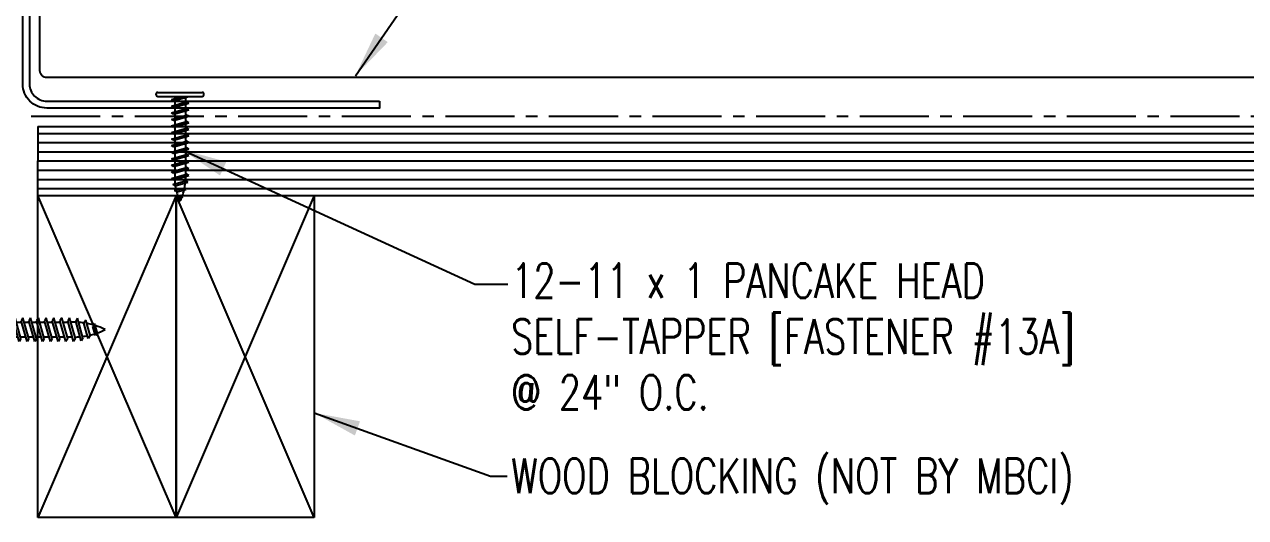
# Model space of a CAD drawing. Header units: inches. Extents: x 5.3 to 40.4, y 13.3 to 39.4.
# Drawn here: x 17.42 to 30.69, y 23.88 to 29.23 of the extents above; entities that cross this region are included whole.
import ezdxf

# ---------------------------------------------------------------- set-up
doc = ezdxf.new("R2010")
doc.units = ezdxf.units.IN
doc.header["$MEASUREMENT"] = 0
doc.linetypes.add('CENTER2', pattern=[1.125, 0.75, -0.125, 0.125, -0.125])
for name, color, linetype in [('BARRIER', 253, 'CENTER2'), ('FASTENER', 9, 'Continuous'), ('PANEL', 11, 'Continuous'), ('STLA', 10, 'Continuous'), ('TEXT', 2, 'Continuous'), ('WOOD', 3, 'Continuous')]:
    doc.layers.add(name, color=color, linetype=linetype)
doc.styles.add('TEXT1', font='ROMANS.shx', dxfattribs={"width": 0.75, "height": 0.375})
doc.dimstyles.new('DETAIL$7', dxfattribs={"dimscale": 4, "dimtxt": 0.375, "dimasz": 0.125, "dimexe": 0.0625, "dimexo": 0.125, "dimgap": 0.0625, "dimtad": 1, "dimdec": 4, "dimzin": 3, "dimdsep": 46, "dimlunit": 4, "dimtxsty": 'TEXT1', "dimblk": 'ARCHTICK', "dimcen": 0.0625, "dimclrd": 7, "dimclre": 7, "dimclrt": 2, "dimadec": 0, "dimazin": 0, "dimtfac": 0.59375, "dimtdec": 4, "dimtmove": 2, "dimatfit": 3, "dimfxl": 0, "dimfrac": 2, "dimtolj": 1, "dimtzin": 3, "dimarcsym": 0})

# ---------------------------------------------------------------- blocks, each defined once
blk = doc.blocks.new('st7')
at = {"layer": 'FASTENER'}
for p, q in [((-0.24, 0.082), (0.24, 0.082)), ((-0.24, 0.037), (0.24, 0.037)), ((-0.093, 0.003), (0.027, 0.037)), ((-0.069, -0.011), (-0.093, 0.003)), ((-0.069, -0.011), (0.095, 0.036)), ((-0.057, 0.037), (-0.057, 0.013)), ((0.059, 0.026), (0.059, -0.025)), ((-0.093, -0.069), (0.071, -0.022)), ((-0.069, -0.082), (-0.093, -0.069)), ((-0.093, -0.14), (0.071, -0.093)), ((-0.069, -0.082), (0.095, -0.036)), ((-0.069, -0.154), (0.095, -0.107)), ((-0.057, -0.008), (-0.057, -0.059)), ((-0.057, -0.079), (-0.057, -0.13)), ((0.059, -0.046), (0.059, -0.097)), ((0.059, -0.117), (0.059, -0.168)), ((0.095, -0.036), (0.071, -0.022)), ((0.095, -0.107), (0.071, -0.093)), ((-0.069, -0.154), (-0.093, -0.14)), ((-0.093, -0.212), (0.071, -0.165)), ((-0.069, -0.225), (-0.093, -0.212)), ((-0.093, -0.283), (0.071, -0.236)), ((-0.069, -0.225), (0.095, -0.178)), ((-0.069, -0.296), (0.095, -0.25)), ((-0.057, -0.15), (-0.057, -0.201)), ((-0.057, -0.222), (-0.057, -0.273)), ((0.059, -0.189), (0.059, -0.239)), ((0.059, -0.26), (0.059, -0.311)), ((0.095, -0.178), (0.071, -0.165)), ((0.095, -0.25), (0.071, -0.236)), ((-0.069, -0.296), (-0.093, -0.283)), ((-0.093, -0.354), (0.071, -0.307)), ((-0.069, -0.368), (-0.093, -0.354)), ((-0.093, -0.426), (0.071, -0.379)), ((-0.069, -0.368), (0.095, -0.321)), ((-0.069, -0.439), (0.095, -0.392)), ((-0.057, -0.293), (-0.057, -0.344)), ((-0.057, -0.365), (-0.057, -0.415)), ((0.059, -0.331), (0.059, -0.382)), ((0.095, -0.321), (0.071, -0.307)), ((0.095, -0.392), (0.071, -0.379)), ((-0.069, -0.439), (-0.093, -0.426)), ((-0.093, -0.497), (0.071, -0.45)), ((-0.069, -0.511), (-0.093, -0.497)), ((-0.093, -0.568), (0.071, -0.522)), ((-0.069, -0.511), (0.095, -0.464)), ((-0.057, -0.436), (-0.057, -0.487)), ((-0.057, -0.507), (-0.057, -0.558)), ((0.059, -0.403), (0.059, -0.454)), ((0.059, -0.474), (0.059, -0.525)), ((0.095, -0.464), (0.071, -0.45)), ((0.095, -0.535), (0.071, -0.522)), ((-0.069, -0.582), (-0.093, -0.568)), ((-0.093, -0.64), (0.071, -0.593)), ((-0.069, -0.653), (-0.093, -0.64)), ((-0.069, -0.582), (0.095, -0.535)), ((-0.069, -0.653), (0.095, -0.606)), ((-0.057, -0.579), (-0.057, -0.629)), ((-0.057, -0.65), (-0.057, -0.701)), ((0.059, -0.545), (0.059, -0.596)), ((0.059, -0.617), (0.059, -0.668)), ((0.095, -0.606), (0.071, -0.593)), ((-0.093, -0.711), (0.071, -0.664)), ((-0.069, -0.725), (-0.093, -0.711)), ((-0.093, -0.782), (0.071, -0.736)), ((-0.069, -0.796), (-0.093, -0.782)), ((-0.069, -0.725), (0.095, -0.678)), ((-0.069, -0.796), (0.095, -0.749)), ((-0.057, -0.721), (-0.057, -0.772)), ((-0.057, -0.793), (-0.057, -0.844)), ((0.059, -0.688), (0.059, -0.739)), ((0.059, -0.759), (0.059, -0.81)), ((0.095, -0.678), (0.071, -0.664)), ((0.095, -0.749), (0.071, -0.736)), ((-0.093, -0.854), (0.071, -0.807)), ((-0.069, -0.867), (-0.093, -0.854)), ((-0.078, -0.921), (0.061, -0.881)), ((-0.054, -0.934), (-0.078, -0.921)), ((-0.069, -0.867), (0.095, -0.821)), ((-0.054, -0.934), (0.085, -0.895)), ((0.059, -0.831), (0.059, -0.861)), ((0.085, -0.895), (0.061, -0.881)), ((0.095, -0.821), (0.071, -0.807)), ((-0.058, -0.986), (0.041, -0.958)), ((-0.034, -1), (-0.058, -0.986)), ((-0.034, -1), (0.065, -0.972)), ((-0.03, -1.05), (0.006, -1.04)), ((-0.006, -1.063), (-0.03, -1.05)), ((-0.006, -1.063), (0.03, -1.053)), ((0.03, -1.053), (0.006, -1.04)), ((0.065, -0.972), (0.041, -0.958))]:
    blk.add_line(p, q, dxfattribs=at)
for centre, radius, start, end in [((-0.238, 0.06), 0.0227, 94.6639, 265.3361), ((0.238, 0.06), 0.0227, 274.6639, 85.3361), ((0.502, -0.853), 0.56, 181.0834, 186.2136), ((-0.501, -0.853), 0.56, 348.7524, 354.9475), ((-0.501, -0.853), 0.56, 357.0874, 0.7958), ((0.502, -0.853), 0.56, 188.2489, 193.282), ((0.502, -0.853), 0.56, 194.889, 200.3099), ((0.502, -0.853), 0.56, 201.1572, 206.3807), ((-0.501, -0.853), 0.56, 333.6193, 338.828), ((-0.501, -0.853), 0.56, 339.4684, 347.2016)]:
    blk.add_arc(centre, radius, start, end, dxfattribs=at)
blk = doc.blocks.new('fz6')
at = {"layer": 'FASTENER'}
for p, q in [((-0.215, 0.305), (-0.215, 0.171)), ((-0.161, 0.337), (0.161, 0.337)), ((-0.107, 0.305), (-0.107, 0.171)), ((0.107, 0.305), (0.107, 0.171)), ((0.215, 0.305), (0.215, 0.171)), ((-0.224, 0.171), (0.215, 0.171)), ((-0.324, 0.071), (-0.324, 0.037)), ((-0.324, 0.037), (0.324, 0.037)), ((-0.129, 0.035), (-0.124, 0.037)), ((-0.096, 0.017), (-0.129, 0.035)), ((-0.129, -0.049), (0.096, 0.015)), ((-0.124, 0.037), (-0.08, 0.037)), ((-0.096, 0.017), (-0.025, 0.037)), ((-0.08, 0.037), (0.08, 0.037)), ((-0.08, 0.021), (-0.08, -0.035)), ((0.08, 0.037), (0.08, 0.011)), ((0.129, -0.003), (0.096, 0.015)), ((0.324, 0.071), (0.324, 0.037)), ((-0.096, -0.068), (-0.129, -0.049)), ((-0.129, -0.134), (0.096, -0.069)), ((-0.096, -0.068), (0.129, -0.004)), ((-0.096, -0.152), (0.129, -0.088)), ((-0.08, -0.063), (-0.08, -0.12)), ((0.08, -0.016), (0.08, -0.074)), ((0.08, -0.102), (0.08, -0.158)), ((0.129, -0.088), (0.096, -0.069)), ((-0.096, -0.152), (-0.129, -0.134)), ((-0.129, -0.218), (0.096, -0.154)), ((-0.096, -0.237), (-0.129, -0.218)), ((-0.129, -0.303), (0.096, -0.238)), ((-0.096, -0.237), (0.129, -0.172)), ((-0.096, -0.321), (0.129, -0.257)), ((-0.08, -0.148), (-0.08, -0.204)), ((-0.08, -0.232), (-0.08, -0.288)), ((0.08, -0.186), (0.08, -0.243)), ((0.129, -0.172), (0.096, -0.154)), ((0.129, -0.257), (0.096, -0.238)), ((-0.096, -0.321), (-0.129, -0.303)), ((-0.129, -0.387), (0.096, -0.323)), ((-0.096, -0.406), (-0.129, -0.387)), ((-0.096, -0.406), (0.129, -0.341)), ((-0.08, -0.317), (-0.08, -0.373)), ((0.08, -0.27), (0.08, -0.327)), ((0.08, -0.355), (0.08, -0.412)), ((0.129, -0.341), (0.096, -0.323)), ((-0.129, -0.471), (0.096, -0.407)), ((-0.096, -0.49), (-0.129, -0.471)), ((-0.129, -0.556), (0.096, -0.491)), ((-0.096, -0.49), (0.129, -0.426)), ((-0.096, -0.575), (0.129, -0.51)), ((-0.08, -0.401), (-0.08, -0.457)), ((-0.08, -0.485), (-0.08, -0.542)), ((0.08, -0.44), (0.08, -0.496)), ((0.08, -0.524), (0.08, -0.58)), ((0.129, -0.426), (0.096, -0.407)), ((0.129, -0.51), (0.096, -0.491)), ((-0.096, -0.575), (-0.129, -0.556)), ((-0.129, -0.64), (0.096, -0.576)), ((-0.096, -0.659), (-0.129, -0.64)), ((-0.121, -0.722), (0.092, -0.662)), ((-0.096, -0.659), (0.129, -0.595)), ((-0.08, -0.57), (-0.08, -0.626)), ((0.125, -0.68), (0.092, -0.662)), ((0.129, -0.595), (0.096, -0.576)), ((-0.088, -0.741), (-0.121, -0.722)), ((-0.095, -0.799), (0.071, -0.752)), ((-0.088, -0.741), (0.125, -0.68)), ((-0.061, -0.818), (0.104, -0.771)), ((0.104, -0.771), (0.071, -0.752)), ((-0.061, -0.818), (-0.095, -0.799)), ((-0.063, -0.877), (0.034, -0.847)), ((-0.029, -0.895), (-0.063, -0.877)), ((-0.029, -0.895), (0.068, -0.866)), ((0.068, -0.866), (0.034, -0.847))]:
    blk.add_line(p, q, dxfattribs=at)
for centre, radius, start, end in [((-0.161, 0.274), 0.0628, 29.8754, 150.1246), ((0, 0.141), 0.196, 56.9974, 123.0026), ((0.161, 0.274), 0.0628, 29.8754, 150.1246), ((-0.224, 0.071), 0.1, 90, 180), ((0.224, 0.071), 0.1, 0, 90), ((0.676, -0.642), 0.757, 180.9696, 185.1765), ((-0.676, -0.642), 0.757, 358.2537, 2.5109), ((0.676, -0.642), 0.757, 187.255, 191.3837), ((-0.676, -0.642), 0.757, 343.5473, 349.3968), ((-0.676, -0.642), 0.757, 351.6648, 356.0901), ((0.676, -0.642), 0.757, 193.4363, 197.6723), ((0.676, -0.642), 0.757, 199.1495, 206.7351), ((-0.676, -0.642), 0.757, 333.2649, 342.2085)]:
    blk.add_arc(centre, radius, start, end, dxfattribs=at)
blk = doc.blocks.new('_ArchTick')
at = {"color": 0, "linetype": 'ByBlock', "const_width": 0.15}
blk.add_lwpolyline([(-0.5, -0.5), (0.5, 0.5)], dxfattribs=at)
blk = doc.blocks.new('FD-F13A')
at = {"layer": 'TEXT', "style": 'TEXT1', "width": 0.75}
for s, p in [('12-11 x 1 PANCAKE HEAD', (0.0047, -0.0408)), ('SELF-TAPPER [FASTENER #13A]', (0.0047, -0.1926))]:
    blk.add_text(s, height=0.09375, dxfattribs=at).set_placement(p)
blk.add_attdef('(QUANTITY)', (0.0047, -0.3444), '', height=0.0938, dxfattribs=at)

msp = doc.modelspace()

# ---------------------------------------------------------------- linework, layer by layer
at = {"layer": 'BARRIER'}
msp.add_line((17.497, 28.236), (38.08, 28.236), dxfattribs=at)
at = {"layer": 'PANEL'}
msp.add_lwpolyline([(31.915, 30.305), (31.915, 29.825, -1), (31.858, 29.825), (31.858, 30.31), (31.858, 30.358, -0.46921), (31.952, 30.452), (31.962, 30.452, -0.422346), (32.049, 30.358), (32.049, 28.656), (17.667, 28.656, -0.414215), (17.593, 28.73), (17.593, 30.555, 0.414214), (17.473, 30.675), (16.642, 30.675, 0.32492), (16.523, 30.588), (16.348, 30.051), (16.583, 29.965)], format="xyb", dxfattribs=at)
at = {"layer": 'STLA'}
msp.add_lwpolyline([(21.281, 28.4), (21.281, 28.325), (17.668, 28.325, -0.414214), (17.406, 28.587), (17.406, 30.497), (17.48, 30.497), (17.48, 28.587, 0.414214), (17.668, 28.4)], format="xyb", close=True, dxfattribs=at)
at = {"layer": 'WOOD', "color": 3, "linetype": 'CONTINUOUS'}
for p, q in [((17.571, 28.125), (17.571, 27.75)), ((17.571, 28.125), (38.08, 28.125)), ((17.571, 27.375), (17.571, 27.75)), ((17.571, 27.375), (38.08, 27.375))]:
    msp.add_line(p, q, dxfattribs=at)
at = {"layer": 'WOOD', "color": 9, "linetype": 'CONTINUOUS'}
for p, q in [((17.571, 28.05), (38.08, 28.05)), ((17.571, 27.95), (38.08, 27.95)), ((17.571, 27.85), (38.08, 27.85)), ((17.571, 27.75), (38.08, 27.75)), ((17.571, 27.65), (38.08, 27.65)), ((17.571, 27.55), (38.08, 27.55)), ((17.571, 27.45), (38.08, 27.45))]:
    msp.add_line(p, q, dxfattribs=at)
at = {"layer": 'WOOD'}
for p, q in [((19.071, 23.875), (17.571, 27.375)), ((17.571, 23.875), (17.571, 27.375)), ((17.571, 27.375), (19.071, 27.375)), ((19.071, 27.375), (17.571, 23.875)), ((20.571, 23.875), (19.071, 27.375)), ((20.571, 27.375), (19.071, 23.875)), ((19.071, 23.875), (19.071, 27.375)), ((19.071, 27.375), (20.571, 27.375)), ((19.071, 27.375), (19.071, 23.875)), ((20.571, 27.375), (20.571, 23.875)), ((19.071, 23.875), (17.571, 23.875)), ((20.571, 23.875), (19.071, 23.875))]:
    msp.add_line(p, q, dxfattribs=at)

# ---------------------------------------------------------------- block references
at = {"layer": 'FASTENER'}
msp.add_blockref('st7', (19.114, 28.414), dxfattribs=at)
at = {"layer": 'FASTENER', "rotation": 90}
msp.add_blockref('fz6', (17.319, 25.918), dxfattribs=at)
at = {"layer": 'TEXT', "xscale": 4, "yscale": 4, "zscale": 4}
msp.add_blockref('FD-F13A', (22.692, 26.426), dxfattribs=at).add_auto_attribs({'(QUANTITY)': '@ 24" O.C.'})

# ---------------------------------------------------------------- texts
at = {"layer": 'TEXT', "style": 'TEXT1', "width": 0.75}
msp.add_text('WOOD BLOCKING (NOT BY MBCI)', height=0.375, dxfattribs=at).set_placement((22.711, 24.141))

# ---------------------------------------------------------------- leaders
for points in [[(21.019, 28.677), (22.361, 30.617), (22.598, 30.617)], [(19.129, 27.876), (22.315, 26.413), (22.675, 26.413)], [(20.571, 25.013), (22.487, 24.326), (22.667, 24.326)]]:
    msp.add_leader(points, dimstyle='DETAIL$7')

doc.saveas('drawing.dxf')
